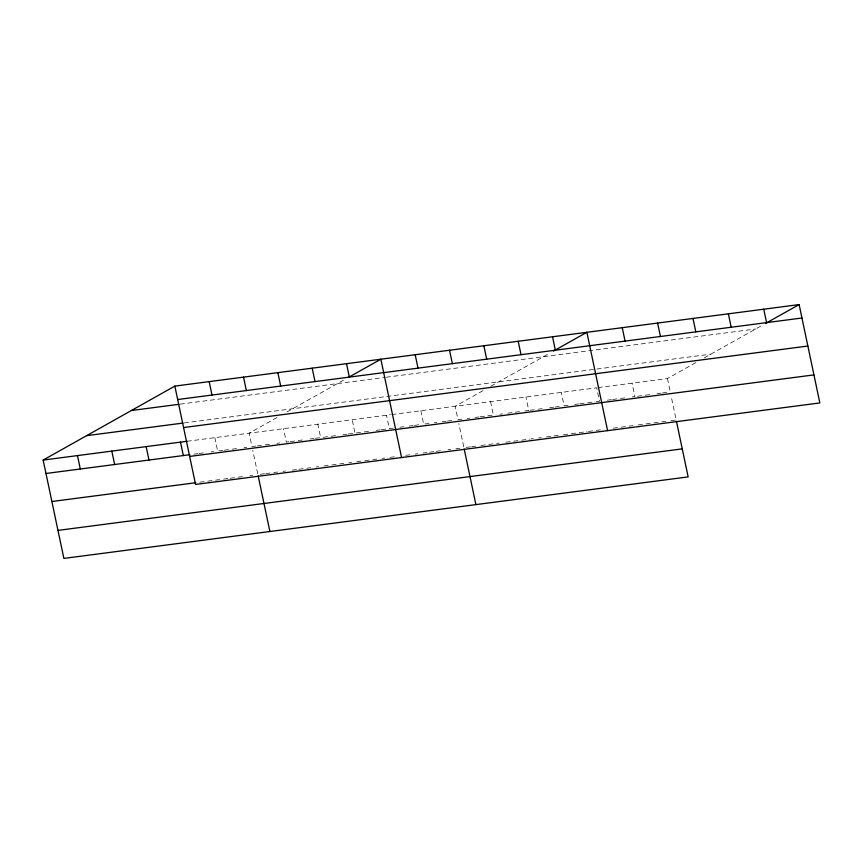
<?xml version="1.0" encoding="UTF-8"?>
<svg xmlns="http://www.w3.org/2000/svg" width="863" height="863" viewBox="0 0 863 863"><rect width="100%" height="100%" fill="white"/><g stroke="black" fill="none" stroke-linecap="round" stroke-linejoin="round"><path stroke-width="0.65" stroke-dasharray="4.32 3.24" d="M277.023 417.519L249.159 433.172L251.996 446.581L255.955 446.063M287.055 411.888L344.078 379.86M483.032 390.615L455.179 406.268L458.005 419.677L461.932 419.17M490.831 386.236L550.098 352.956M597.994 387.616L667.433 378.544L696.409 362.277M704.208 357.897L763.464 324.607M180.248 404.132L384.941 377.401M386.257 377.228L755.664 328.986M184.337 422.902L595.589 369.191M596.905 369.03L710.896 354.143M187.098 441.273L390.464 414.715M391.791 414.542L596.678 387.789L599.505 401.198L595.578 401.716M193.884 454.175L197.843 453.658M199.17 453.485L205.772 452.622M211.047 451.932L213.69 451.586M218.975 450.896L222.934 450.378M224.261 450.206L230.863 449.343M232.179 449.17L238.781 448.307M244.067 447.617L246.71 447.271M257.271 445.891L263.873 445.028M265.2 444.855L271.802 443.992M277.077 443.302L279.72 442.967M288.965 441.759L286.322 442.104L283.496 428.684M290.292 441.586L296.894 440.723M298.21 440.551L304.812 439.688M310.097 438.997L314.056 438.48M315.383 438.307L320.658 437.617L317.832 424.197M323.301 437.271L329.903 436.408M331.23 436.236L337.832 435.373M343.107 434.682L347.077 434.165M348.393 433.992L354.995 433.129L352.169 419.72M356.322 432.956L362.924 432.093M364.24 431.921L370.842 431.058M376.128 430.367L380.087 429.86M381.414 429.688L388.016 428.825M393.291 428.134L389.332 428.652L386.505 415.232M399.893 427.271L403.862 426.754M409.138 426.063L413.107 425.545M414.423 425.373L421.025 424.51M424.984 423.992L428.954 423.474M434.229 422.784L436.872 422.439M442.158 421.748L446.117 421.23M447.444 421.058L454.046 420.195M467.174 418.479L469.796 418.145M475.038 417.455L478.965 416.937M480.281 416.775L493.377 415.06L490.551 401.64M499.936 414.208L502.557 413.862M507.789 413.183L519.58 411.64M524.823 410.95L528.76 410.443L525.934 397.023M530.065 410.27L536.613 409.418M537.929 409.245L544.477 408.382M549.72 407.703L553.647 407.185M554.963 407.023L561.511 406.16M568.059 405.308L564.132 405.826L561.306 392.406M574.618 404.456L578.544 403.938M579.86 403.765L586.409 402.913M587.714 402.741L594.273 401.888M607.369 400.173L611.295 399.666M612.611 399.493L619.159 398.63M620.475 398.458L627.023 397.606M632.266 396.926L634.888 396.581L632.061 383.161M637.509 396.236L644.057 395.383M645.362 395.211L651.921 394.359M657.164 393.668L661.09 393.161M662.396 392.989L668.954 392.136M199.795 482.201L206.397 481.338M207.713 481.166L214.315 480.303M215.642 480.13L219.601 479.612M223.56 479.094L228.846 478.404M230.162 478.231L236.764 477.368M238.091 477.196L244.693 476.333M249.968 475.642L252.611 475.297M264.499 473.744L257.897 474.607L252.794 450.41M265.826 473.571L272.428 472.708M273.744 472.536L277.703 472.018M282.988 471.338L285.631 470.993M292.233 470.13L297.519 469.44M298.835 469.267L305.437 468.404M306.764 468.231L310.723 467.714M315.998 467.023L318.641 466.678M323.927 465.988L330.529 465.125M331.845 464.952L338.458 464.089M339.774 463.916L343.733 463.399M349.019 462.708L351.662 462.363M356.937 461.673L360.907 461.155M364.866 460.637L371.468 459.774M372.784 459.601L376.753 459.084M382.029 458.404L384.671 458.059M389.957 457.368L395.243 456.678M405.804 455.297L409.763 454.779M415.049 454.089L417.692 453.744M422.967 453.053L426.937 452.536M429.58 452.19L434.855 451.5M436.182 451.327L442.784 450.464M448.059 449.774L450.702 449.429M455.988 448.738L459.947 448.221M470.464 446.851L463.906 447.703L458.814 423.506M471.77 446.678L475.707 446.171M480.939 445.481L487.498 444.628M488.803 444.456L495.351 443.604M496.667 443.431L499.289 443.086M505.837 442.234L512.385 441.371M513.701 441.209L520.249 440.346M521.565 440.173L529.418 439.148M530.734 438.976L533.356 438.641M538.598 437.951L541.209 437.617M546.452 436.926L558.242 435.384M563.485 434.704L570.044 433.852M571.349 433.679L577.897 432.816M579.213 432.654L587.067 431.619M588.383 431.457L594.931 430.594M596.247 430.421L602.795 429.569M613.28 428.199L619.828 427.347M621.133 427.174L627.692 426.322M628.998 426.149L632.924 425.632M638.167 424.952L644.726 424.089M646.031 423.927L652.579 423.064M653.895 422.892L660.443 422.039M661.759 421.867L665.686 421.36M670.929 420.669L676.171 419.99L671.069 395.783M667.433 378.544L670.26 391.964M420.842 410.745L423.668 424.165M214.833 437.649L217.659 451.069"/><path stroke-width="1.29" d="M676.441 421.295L688.156 476.894L63.873 558.415L43.15 460.076L174.844 386.106L799.127 304.585L819.85 402.924L195.567 484.456L174.844 386.106M348.544 377.358L380.853 359.202L401.575 457.552M553.442 351.079L586.872 332.298L607.595 430.648M765.697 323.355L799.127 304.585M177.67 399.526L801.954 318.005M131.381 410.518L178.921 404.305M86.613 435.664L183.01 423.075M183.571 427.552L807.854 346.031M43.15 460.076L187.098 441.273M45.976 473.485L189.925 454.693M189.655 456.43L813.949 374.898M51.888 501.511L195.825 482.719M57.972 530.389L682.255 448.868M763.755 309.202L766.581 322.622M728.372 313.819L731.198 327.239M693 318.447L695.826 331.856M657.617 323.064L660.443 336.484M622.245 327.681L625.071 341.101M552.536 336.786L555.362 350.205M518.199 341.273L521.025 354.682M483.863 345.75L486.689 359.17M449.526 350.238L452.352 363.657M464.186 449.019L475.901 504.607M415.189 354.725L418.016 368.134M346.516 363.69L349.342 377.109M312.179 368.177L315.017 381.586M277.854 372.654L280.68 386.074M243.517 377.142L246.343 390.561M258.177 475.923L269.892 531.511M209.18 381.629L212.007 395.038M180.496 442.136L183.323 455.556M146.16 446.624L148.986 460.033M111.823 451.101L114.65 464.521M77.487 455.588L80.313 469.008"/></g></svg>
